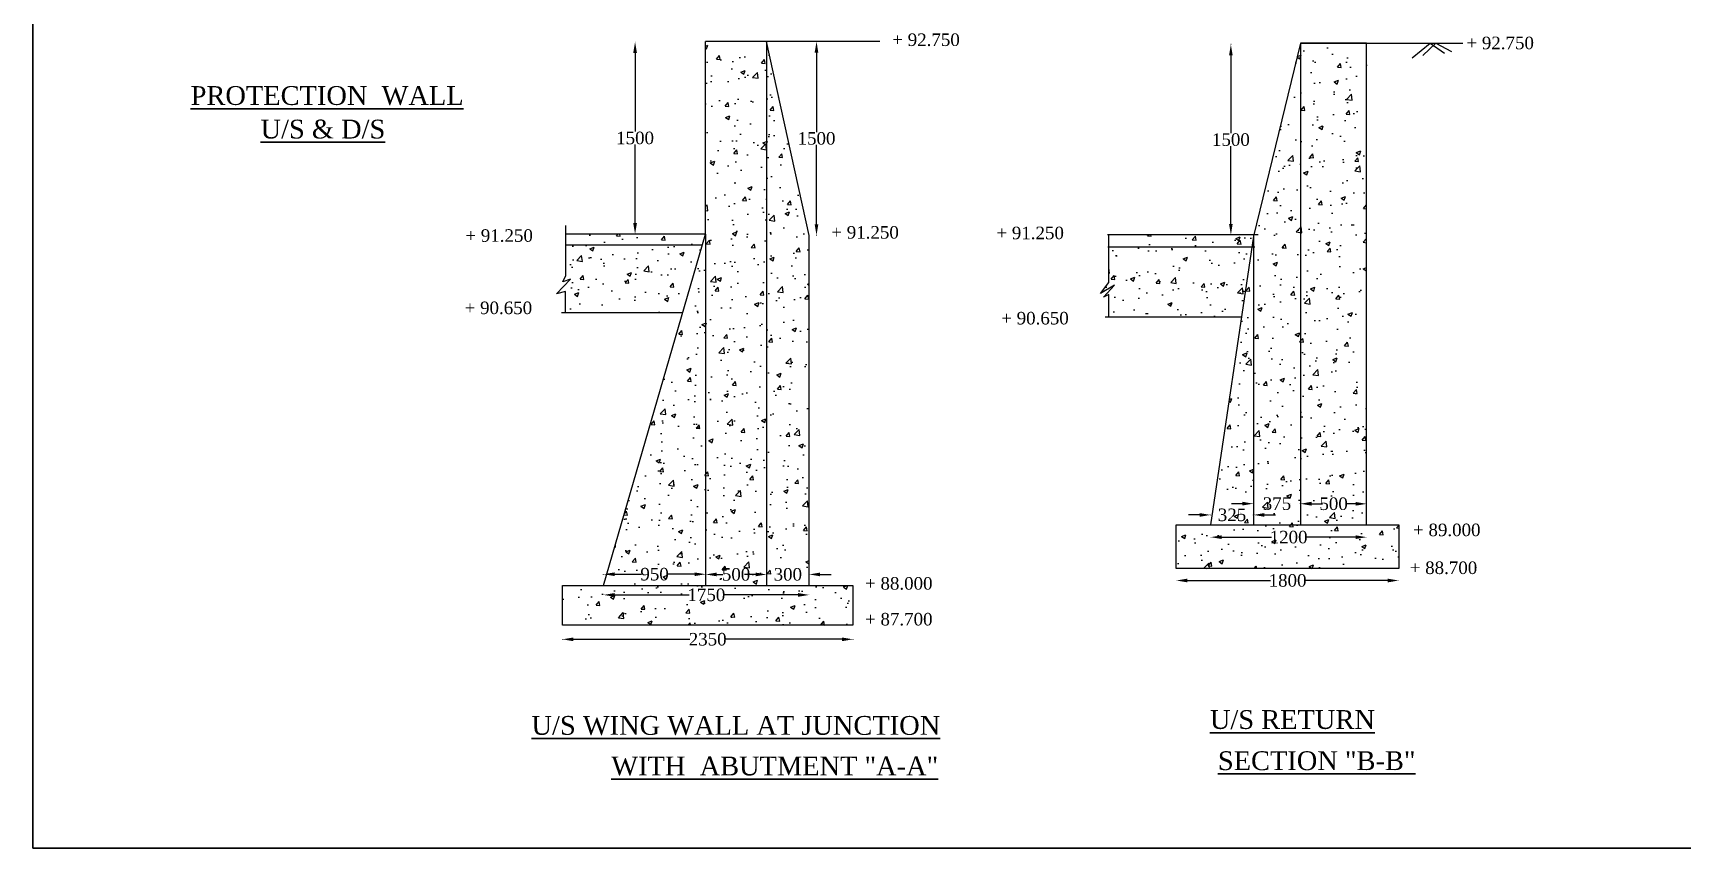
# Model space of a CAD drawing. Header units: millimetres. Extents: x 5087 to 179625, y 5031 to 118555.
# Drawn here: x 5087 to 57688, y 5031 to 31045 of the extents above; entities that cross this region are included whole.
import ezdxf

# ---------------------------------------------------------------- set-up
doc = ezdxf.new("R2010")
doc.units = ezdxf.units.MM
doc.header["$MEASUREMENT"] = 0
for name, color, linetype in [('DIM', 5, 'Continuous'), ('DO LINE', 3, 'Continuous'), ('DWG.LINE', 10, 'Continuous'), ('HATCH', 2, 'Continuous'), ('TEXT', 7, 'Continuous')]:
    doc.layers.add(name, color=color, linetype=linetype)
doc.layers.add('TITLE', color=7, linetype='Continuous', lineweight=30)
doc.styles.get("Standard").update_dxf_attribs({"font": 'TIMES.TTF', "height": 400})
doc.dimstyles.get("Standard").update_dxf_attribs({"dimtxt": 400, "dimasz": 350, "dimexe": 0.18, "dimexo": 0.0625, "dimgap": 0.09, "dimtad": 0, "dimtih": 1, "dimtoh": 1, "dimdec": 0, "dimzin": 0, "dimdsep": 46, "dimtxsty": 'Standard', "dimcen": 300, "dimclrd": 5, "dimclre": 5, "dimclrt": 4, "dimadec": 0, "dimazin": 0, "dimtfac": 1, "dimtdec": 0, "dimtofl": 0, "dimtmove": 0, "dimatfit": 3, "dimfxl": 5, "dimfxlon": 1, "dimtolj": 1, "dimtzin": 0, "dimarcsym": 0})

# ---------------------------------------------------------------- blocks, each defined once
blk = doc.blocks.new('*D77')
at = {"layer": 'Defpoints', "color": 0, "ltscale": 0.2}
for p in [(24293, 30759), (24293, 30759), (24312, 24625)]:
    blk.add_point(p, dxfattribs=at)
at = {"layer": 'DIM', "color": 5, "lineweight": -2, "ltscale": 0.2}
for p, q in [((24293, 30759), (24293, 30759)), ((24293, 30409), (24293, 27896)), ((24293, 24975), (24293, 27488)), ((24298, 24625), (24293, 24625))]:
    blk.add_line(p, q, dxfattribs=at)
at = {"layer": 'DIM', "color": 5, "ltscale": 0.2}
for points in [[(24234, 30409), (24351, 30409), (24293, 30759)], [(24234, 24975), (24351, 24975), (24293, 24625)]]:
    blk.add_solid(points, dxfattribs=at)
at = {"layer": 'DIM', "color": 4, "ltscale": 0.2, "insert": (24293, 27692), "char_height": 400, "attachment_point": 5}
blk.add_mtext('\\A1;1500', dxfattribs=at)
blk = doc.blocks.new('*D78')
at = {"layer": 'Defpoints', "color": 0, "ltscale": 0.2}
for p in [(30062, 30771), (30080, 30771), (30192, 24584)]:
    blk.add_point(p, dxfattribs=at)
at = {"layer": 'DIM', "color": 5, "lineweight": -2, "ltscale": 0.2}
for p, q in [((30075, 30771), (30080, 30771)), ((30080, 30421), (30080, 27881)), ((30080, 24934), (30080, 27474)), ((30085, 24584), (30079, 24584))]:
    blk.add_line(p, q, dxfattribs=at)
at = {"layer": 'DIM', "color": 5, "ltscale": 0.2}
for points in [[(30021, 30421), (30138, 30421), (30080, 30771)], [(30021, 24934), (30138, 24934), (30080, 24584)]]:
    blk.add_solid(points, dxfattribs=at)
at = {"layer": 'DIM', "color": 4, "ltscale": 0.2, "insert": (30080, 27678), "char_height": 400, "attachment_point": 5}
blk.add_mtext('\\A1;1500', dxfattribs=at)
blk = doc.blocks.new('*D79')
at = {"layer": 'Defpoints', "color": 0, "ltscale": 0.2}
for p in [(21974, 12140), (31242, 12140), (31242, 11693)]:
    blk.add_point(p, dxfattribs=at)
at = {"layer": 'DIM', "color": 5, "lineweight": -2, "ltscale": 0.2}
for p, q in [((21974, 11698), (21974, 11692)), ((22324, 11693), (26034, 11693)), ((30892, 11693), (27182, 11693)), ((31242, 11698), (31242, 11692))]:
    blk.add_line(p, q, dxfattribs=at)
at = {"layer": 'DIM', "color": 5, "ltscale": 0.2}
for points in [[(22324, 11751), (22324, 11634), (21974, 11693)], [(30892, 11751), (30892, 11634), (31242, 11693)]]:
    blk.add_solid(points, dxfattribs=at)
at = {"layer": 'DIM', "color": 4, "ltscale": 0.2, "insert": (26608, 11693), "char_height": 400, "attachment_point": 5}
blk.add_mtext('\\A1;2350', dxfattribs=at)
blk = doc.blocks.new('*D80')
at = {"layer": 'Defpoints', "color": 0, "ltscale": 0.2}
for p in [(23288, 13412), (29844, 13412), (29844, 13110)]:
    blk.add_point(p, dxfattribs=at)
at = {"layer": 'DIM', "color": 5, "lineweight": -2, "ltscale": 0.2}
for p, q in [((23288, 13115), (23288, 13110)), ((23638, 13110), (26021, 13110)), ((29494, 13110), (27112, 13110)), ((29844, 13115), (29844, 13110))]:
    blk.add_line(p, q, dxfattribs=at)
at = {"layer": 'DIM', "color": 5, "ltscale": 0.2}
for points in [[(23638, 13168), (23638, 13052), (23288, 13110)], [(29494, 13168), (29494, 13052), (29844, 13110)]]:
    blk.add_solid(points, dxfattribs=at)
at = {"layer": 'DIM', "color": 4, "ltscale": 0.2, "insert": (26566, 13110), "char_height": 400, "attachment_point": 5}
blk.add_mtext('\\A1;1750', dxfattribs=at)
blk = doc.blocks.new('*D81')
at = {"layer": 'Defpoints', "color": 0, "ltscale": 0.2}
for p in [(26542, 13770), (23288, 13412), (26542, 13412)]:
    blk.add_point(p, dxfattribs=at)
at = {"layer": 'DIM', "color": 5, "lineweight": -2, "ltscale": 0.2}
for p, q in [((23288, 13765), (23288, 13770)), ((23638, 13770), (24494, 13770)), ((26192, 13770), (25336, 13770)), ((26542, 13765), (26542, 13770))]:
    blk.add_line(p, q, dxfattribs=at)
at = {"layer": 'DIM', "color": 5, "ltscale": 0.2}
for points in [[(23638, 13828), (23638, 13712), (23288, 13770)], [(26192, 13828), (26192, 13712), (26542, 13770)]]:
    blk.add_solid(points, dxfattribs=at)
at = {"layer": 'DIM', "color": 4, "ltscale": 0.2, "insert": (24915, 13770), "char_height": 400, "attachment_point": 5}
blk.add_mtext('\\A1;950', dxfattribs=at)
blk = doc.blocks.new('*D82')
at = {"layer": 'Defpoints', "color": 0, "ltscale": 0.2}
for p in [(28486, 13763), (26542, 13412), (28486, 13412)]:
    blk.add_point(p, dxfattribs=at)
at = {"layer": 'DIM', "color": 5, "lineweight": -2, "ltscale": 0.2}
for p, q in [((26542, 13758), (26542, 13764)), ((26892, 13763), (27096, 13763)), ((28136, 13763), (27933, 13763)), ((28486, 13758), (28486, 13764))]:
    blk.add_line(p, q, dxfattribs=at)
at = {"layer": 'DIM', "color": 5, "ltscale": 0.2}
for points in [[(26892, 13822), (26892, 13705), (26542, 13763)], [(28136, 13822), (28136, 13705), (28486, 13763)]]:
    blk.add_solid(points, dxfattribs=at)
at = {"layer": 'DIM', "color": 4, "ltscale": 0.2, "insert": (27514, 13763), "char_height": 400, "attachment_point": 5}
blk.add_mtext('\\A1;500', dxfattribs=at)
blk = doc.blocks.new('*D83')
at = {"layer": 'Defpoints', "color": 0, "ltscale": 0.2}
for p in [(29844, 13764), (28486, 13412), (29844, 13412)]:
    blk.add_point(p, dxfattribs=at)
at = {"layer": 'DIM', "color": 5, "lineweight": -2, "ltscale": 0.2}
for p, q in [((28136, 13764), (27786, 13764)), ((28486, 13759), (28486, 13764)), ((29844, 13759), (29844, 13764)), ((30194, 13764), (30544, 13764))]:
    blk.add_line(p, q, dxfattribs=at)
at = {"layer": 'DIM', "color": 5, "ltscale": 0.2}
for points in [[(28136, 13822), (28136, 13705), (28486, 13764)], [(30194, 13822), (30194, 13705), (29844, 13764)]]:
    blk.add_solid(points, dxfattribs=at)
at = {"layer": 'DIM', "color": 4, "ltscale": 0.2, "insert": (29165, 13764), "char_height": 400, "attachment_point": 5}
blk.add_mtext('\\A1;300', dxfattribs=at)
blk = doc.blocks.new('*D84')
at = {"layer": 'Defpoints', "color": 0, "ltscale": 0.2}
for p in [(43298, 30677), (43357, 30677), (43335, 24601)]:
    blk.add_point(p, dxfattribs=at)
at = {"layer": 'DIM', "color": 5, "lineweight": -2, "ltscale": 0.2}
for p, q in [((43303, 30677), (43298, 30677)), ((43298, 30327), (43298, 27842)), ((43298, 24951), (43298, 27435)), ((43303, 24601), (43298, 24601))]:
    blk.add_line(p, q, dxfattribs=at)
at = {"layer": 'DIM', "color": 5, "ltscale": 0.2}
for points in [[(43239, 30327), (43356, 30327), (43298, 30677)], [(43239, 24951), (43356, 24951), (43298, 24601)]]:
    blk.add_solid(points, dxfattribs=at)
at = {"layer": 'DIM', "color": 4, "ltscale": 0.2, "insert": (43298, 27639), "char_height": 400, "attachment_point": 5}
blk.add_mtext('\\A1;1500', dxfattribs=at)
blk = doc.blocks.new('*D85')
at = {"layer": 'Defpoints', "color": 0, "ltscale": 0.2}
for p in [(41558, 13951), (48654, 13951), (48654, 13570)]:
    blk.add_point(p, dxfattribs=at)
at = {"layer": 'DIM', "color": 5, "lineweight": -2, "ltscale": 0.2}
for p, q in [((41558, 13575), (41558, 13569)), ((41908, 13570), (44560, 13570)), ((48304, 13570), (45651, 13570)), ((48654, 13575), (48654, 13569))]:
    blk.add_line(p, q, dxfattribs=at)
at = {"layer": 'DIM', "color": 5, "ltscale": 0.2}
for points in [[(41908, 13628), (41908, 13511), (41558, 13570)], [(48304, 13628), (48304, 13511), (48654, 13570)]]:
    blk.add_solid(points, dxfattribs=at)
at = {"layer": 'DIM', "color": 4, "ltscale": 0.2, "insert": (45106, 13570), "char_height": 400, "attachment_point": 5}
blk.add_mtext('\\A1;1800', dxfattribs=at)
blk = doc.blocks.new('*D86')
at = {"layer": 'Defpoints', "color": 0, "ltscale": 0.2}
for p in [(42651, 15352), (47627, 15352), (47627, 14953)]:
    blk.add_point(p, dxfattribs=at)
at = {"layer": 'DIM', "color": 5, "lineweight": -2, "ltscale": 0.2}
for p, q in [((42651, 14958), (42651, 14952)), ((43001, 14953), (44594, 14953)), ((47277, 14953), (45685, 14953)), ((47627, 14958), (47627, 14952))]:
    blk.add_line(p, q, dxfattribs=at)
at = {"layer": 'DIM', "color": 5, "ltscale": 0.2}
for points in [[(43001, 15011), (43001, 14894), (42651, 14953)], [(47277, 15011), (47277, 14894), (47627, 14953)]]:
    blk.add_solid(points, dxfattribs=at)
at = {"layer": 'DIM', "color": 4, "ltscale": 0.2, "insert": (45139, 14953), "char_height": 400, "attachment_point": 5}
blk.add_mtext('\\A1;1200', dxfattribs=at)
blk = doc.blocks.new('*D87')
at = {"layer": 'Defpoints', "color": 0, "ltscale": 0.2}
for p in [(42651, 15352), (44017, 15663), (44017, 15352)]:
    blk.add_point(p, dxfattribs=at)
at = {"layer": 'DIM', "color": 5, "lineweight": -2, "ltscale": 0.2}
for p, q in [((42301, 15663), (41951, 15663)), ((42651, 15658), (42651, 15663)), ((44017, 15658), (44017, 15663)), ((44367, 15663), (44717, 15663))]:
    blk.add_line(p, q, dxfattribs=at)
at = {"layer": 'DIM', "color": 5, "ltscale": 0.2}
for points in [[(42301, 15721), (42301, 15604), (42651, 15663)], [(44367, 15721), (44367, 15604), (44017, 15663)]]:
    blk.add_solid(points, dxfattribs=at)
at = {"layer": 'DIM', "color": 4, "ltscale": 0.2, "insert": (43334, 15663), "char_height": 400, "attachment_point": 5}
blk.add_mtext('\\A1;325', dxfattribs=at)
blk = doc.blocks.new('*D88')
at = {"layer": 'Defpoints', "color": 0, "ltscale": 0.2}
for p in [(45520, 16022), (44017, 15352), (45520, 15352)]:
    blk.add_point(p, dxfattribs=at)
at = {"layer": 'DIM', "color": 5, "lineweight": -2, "ltscale": 0.2}
for p, q in [((43667, 16022), (43317, 16022)), ((44017, 16017), (44017, 16023)), ((45520, 16017), (45520, 16023)), ((45870, 16022), (46220, 16022))]:
    blk.add_line(p, q, dxfattribs=at)
at = {"layer": 'DIM', "color": 5, "ltscale": 0.2}
for points in [[(43667, 16081), (43667, 15964), (44017, 16022)], [(45870, 16081), (45870, 15964), (45520, 16022)]]:
    blk.add_solid(points, dxfattribs=at)
at = {"layer": 'DIM', "color": 4, "ltscale": 0.2, "insert": (44768, 16022), "char_height": 400, "attachment_point": 5}
blk.add_mtext('\\A1;375', dxfattribs=at)
blk = doc.blocks.new('*D89')
at = {"layer": 'Defpoints', "color": 0, "ltscale": 0.2}
for p in [(47627, 16017), (45520, 15352), (47627, 15352)]:
    blk.add_point(p, dxfattribs=at)
at = {"layer": 'DIM', "color": 5, "lineweight": -2, "ltscale": 0.2}
for p, q in [((45520, 16012), (45520, 16018)), ((45870, 16017), (46155, 16017)), ((47277, 16017), (46992, 16017)), ((47627, 16012), (47627, 16018))]:
    blk.add_line(p, q, dxfattribs=at)
at = {"layer": 'DIM', "color": 5, "ltscale": 0.2}
for points in [[(45870, 16076), (45870, 15959), (45520, 16017)], [(47277, 16076), (47277, 15959), (47627, 16017)]]:
    blk.add_solid(points, dxfattribs=at)
at = {"layer": 'DIM', "color": 4, "ltscale": 0.2, "insert": (46574, 16017), "char_height": 400, "attachment_point": 5}
blk.add_mtext('\\A1;500', dxfattribs=at)

msp = doc.modelspace()

# ---------------------------------------------------------------- hatches: boundary and pattern name
at = {"layer": 'HATCH', "ltscale": 0.2}
h = msp.add_hatch(dxfattribs=at)
h.set_pattern_fill('AR-CONC', color=256, scale=200, style=0)
h.paths.add_polyline_path([(31242.5, 13411.6), (21973.6, 13411.6), (21973.6, 12139.6), (31242.5, 12139.6)])
h.paths.add_polyline_path([(29844.1, 24583.6), (28486.5, 30771.4), (28486.5, 13411.6), (29844.1, 13411.6)])
h.paths.add_polyline_path([(28486.5, 30771.4), (26542.1, 30771.4), (26542.1, 24625.1), (26542.1, 13411.6), (28486.5, 13411.6)])
h.paths.add_polyline_path([(26542.1, 24625.1), (23288.2, 13411.6), (26542.1, 13411.6)])
h.paths.add_polyline_path([(26439.6, 24272), (22081.1, 24272), (22081.1, 23309.2), (21992.4, 23106.7), (22233.1, 23182.7), (21783.3, 22720.6), (22075.1, 22795), (22075.1, 22116), (25814, 22116)])
h.paths.add_polyline_path([(26542.1, 24625.1), (22081.1, 24625.1), (22081.1, 24272), (26439.6, 24272)])
h = msp.add_hatch(dxfattribs=at)
h.set_pattern_fill('AR-CONC', color=256, scale=200, style=0)
h.paths.add_polyline_path([(41557.8, 15351.6), (41557.8, 13951), (48653.6, 13951), (48653.6, 15351.6)])
h.paths.add_polyline_path([(47627.4, 30722.6), (45519.7, 30722.6), (45519.7, 15351.6), (47627.4, 15351.6)])
h.paths.add_polyline_path([(45519.7, 30722.6), (44016.8, 24561.7), (44016.8, 15351.6), (45519.7, 15351.6)])
h.paths.add_polyline_path([(44016.8, 24209.3), (43964.5, 24209.3), (42650.8, 15351.6), (44016.8, 15351.6)])
h.paths.add_polyline_path([(39403.8, 24209.3), (39403.8, 23075.6), (39143, 22726.6), (39586.1, 22994.7), (39239.2, 22610.2), (39406.3, 22699.7), (39406.3, 21976.7), (43633.4, 21976.7), (43964.5, 24209.3)])
h.paths.add_polyline_path([(39403.8, 24600.8), (39403.8, 24209.3), (43964.5, 24209.3), (44016.8, 24561.7), (44026.3, 24600.8)])
h.paths.add_polyline_path([(44493.6, 15256.1), (45784.6, 15256.1), (45784.6, 14649.2), (44493.6, 14649.2)], flags=24)
h.paths.add_polyline_path([(46055.3, 16320.8), (47091.9, 16320.8), (47091.9, 15713.9), (46055.3, 15713.9)], flags=24)
h.paths.add_polyline_path([(44256.7, 16326.4), (45279.8, 16326.4), (45279.8, 15718.3), (44256.7, 15718.3)], flags=24)
h.paths.add_polyline_path([(42822.2, 15966.2), (43845.3, 15966.2), (43845.3, 15359.2), (42822.2, 15359.2)], flags=24)

# ---------------------------------------------------------------- linework, layer by layer
at = {"layer": 'DO LINE', "ltscale": 0.2}
for points in [[(28486.5, 30771.4), (28486.5, 13411.6)], [(45519.7, 30722.6), (45519.7, 15351.6)], [(26542.1, 24625.1), (26542.1, 13411.6)], [(44016.8, 24561.7), (44016.8, 15351.6)]]:
    msp.add_lwpolyline(points, dxfattribs=at)
at = {"layer": 'DWG.LINE', "ltscale": 0.2}
for p, q in [((32098, 30771.4), (26542.1, 30771.4)), ((29844.1, 24583.6), (28486.5, 30771.4)), ((29844.1, 13411.6), (29844.1, 24583.6))]:
    msp.add_line(p, q, dxfattribs=at)
for points in [[(23288.2, 13411.6), (26542.1, 24625.1), (26542.1, 30771.4)], [(45519.7, 30722.6), (44016.8, 24561.7), (42650.8, 15351.6)], [(47627.4, 15351.6), (47627.4, 30722.6), (45519.7, 30722.6), (50694.6, 30722.6)], [(22075.1, 22116), (22075.1, 22795), (21783.3, 22720.6), (22233.1, 23182.7), (21992.4, 23106.7), (22081.1, 23309.2), (22081.1, 24899.8)], [(26542.1, 24625.1), (22081.1, 24625.1)], [(26439.6, 24272), (22081.1, 24272)], [(39406.3, 21976.7), (39406.3, 22699.7), (39239.2, 22610.2), (39586.1, 22994.7), (39143, 22726.6), (39403.8, 23075.6), (39403.8, 24600.8)], [(44167.6, 24600.8), (39360.1, 24600.8)], [(44061.4, 24209.3), (39370.3, 24209.3)], [(25814, 22116), (21946.9, 22116)], [(43633.4, 21976.7), (39283.6, 21976.7)]]:
    msp.add_lwpolyline(points, dxfattribs=at)
for points in [[(41557.8, 15351.6), (48653.6, 15351.6), (48653.6, 13951), (41557.8, 13951)], [(21973.6, 13411.6), (31242.5, 13411.6), (31242.5, 12139.6), (21973.6, 12139.6)]]:
    msp.add_lwpolyline(points, close=True, dxfattribs=at)
at = {"layer": 'HATCH', "ltscale": 0.2}
for points in [[(49082.4, 30246.9), (49654, 30722.6), (50111.3, 30402.1)], [(49419.5, 30326), (49838.7, 30722.6), (50334.1, 30457.7)]]:
    msp.add_lwpolyline(points, dxfattribs=at)
at = {"layer": 'TITLE', "ltscale": 0.2}
msp.add_lwpolyline([(179434.6, 5031.4), (5086.6, 5031.4), (5086.6, 118555.1), (179434.6, 118555.1)], close=True, dxfattribs=at)

# ---------------------------------------------------------------- texts
at = {"layer": 'TEXT', "ltscale": 0.2}
for s, p in [('+ 92.750', (32497.5, 30629)), ('+ 92.750', (50811.3, 30526)), ('+ 91.250', (18879.3, 24380.2)), ('+ 91.250', (30552.7, 24481)), ('+ 91.250', (35818.7, 24462.2)), ('+ 90.650', (18856.4, 22071.9)), ('+ 90.650', (35973.1, 21742.5)), ('+ 89.000', (49108, 14984.9)), ('+ 88.000', (31628.1, 13277.8)), ('+ 88.700', (49003.6, 13776.4)), ('+ 87.700', (31628.1, 12135.1))]:
    msp.add_text(s, height=400, dxfattribs=at).set_placement(p)
at = {"layer": 'TITLE', "ltscale": 0.2}
for s, p in [('%%UPROTECTION  WALL', (10115.5, 28747.6)), ('%%UU/S & D/S', (12346.3, 27676.8)), ('%%UU/S WING WALL AT JUNCTION', (20988.8, 8645.3)), ('%%UU/S RETURN', (42629.2, 8832.7)), ('%%UWITH  ABUTMENT "A-A"', (23533.4, 7350)), ('%%USECTION "B-B"', (42883.7, 7519.1))]:
    msp.add_text(s, height=600, dxfattribs=at).set_placement(p)

# ---------------------------------------------------------------- dimensions: what is measured, and where the dimension line sits
at = {"layer": 'DIM', "ltscale": 0.2}
for base, p1, p2, picture, middle in [((24292.8, 30758.9), (24311.6, 24625.1), (24292.8, 30758.9), '*D77', (24292.8, 27692)), ((30079.6, 30771.4), (30191.5, 24583.6), (30062.4, 30771.4), '*D78', (30079.6, 27677.5)), ((43297.7, 30676.7), (43334.5, 24600.8), (43357.4, 30676.7), '*D84', (43297.7, 27638.7))]:
    dim = msp.add_linear_dim(base=base, p1=p1, p2=p2, angle=90, text='1500', dimstyle='Standard', dxfattribs=at)
    dim.commit()
    dim.dimension.update_dxf_attribs({"geometry": picture, "text_midpoint": middle})
for base, p1, p2, text, picture, middle in [((44016.8, 15662.7), (42650.8, 15351.6), (44016.8, 15351.6), '325', '*D87', (43333.8, 15662.7)), ((45519.7, 16022.3), (44016.8, 15351.6), (45519.7, 15351.6), '375', '*D88', (44768.2, 16022.3)), ((47627.4, 14952.7), (42650.8, 15351.6), (47627.4, 15351.6), '1200', '*D86', (45139.1, 14952.7)), ((26542.1, 13770), (23288.2, 13411.6), (26542.1, 13411.6), '950', '*D81', (24915.1, 13770)), ((29844.1, 13763.5), (28486.5, 13411.6), (29844.1, 13411.6), '300', '*D83', (29165.3, 13763.5)), ((48653.6, 13569.7), (41557.8, 13951), (48653.6, 13951), '1800', '*D85', (45105.7, 13569.7)), ((29844.1, 13110.1), (23288.2, 13411.6), (29844.1, 13411.6), '1750', '*D80', (26566.2, 13110.1)), ((31242.5, 11692.6), (21973.6, 12139.6), (31242.5, 12139.6), '2350', '*D79', (26608, 11692.6))]:
    dim = msp.add_linear_dim(base=base, p1=p1, p2=p2, text=text, dimstyle='Standard', dxfattribs=at)
    dim.commit()
    dim.dimension.update_dxf_attribs({"geometry": picture, "text_midpoint": middle})
for p1, p2, distance, picture, middle in [((45519.7, 15351.6), (47627.4, 15351.6), 665.7, '*D89', (46573.6, 16017.3)), ((26542.1, 13411.6), (28486.5, 13411.6), 351.8, '*D82', (27514.3, 13763.4))]:
    dim = msp.add_aligned_dim(p1=p1, p2=p2, distance=distance, text='500', dimstyle='Standard', dxfattribs=at)
    dim.commit()
    dim.dimension.update_dxf_attribs({"geometry": picture, "text_midpoint": middle})

doc.saveas('drawing.dxf')
